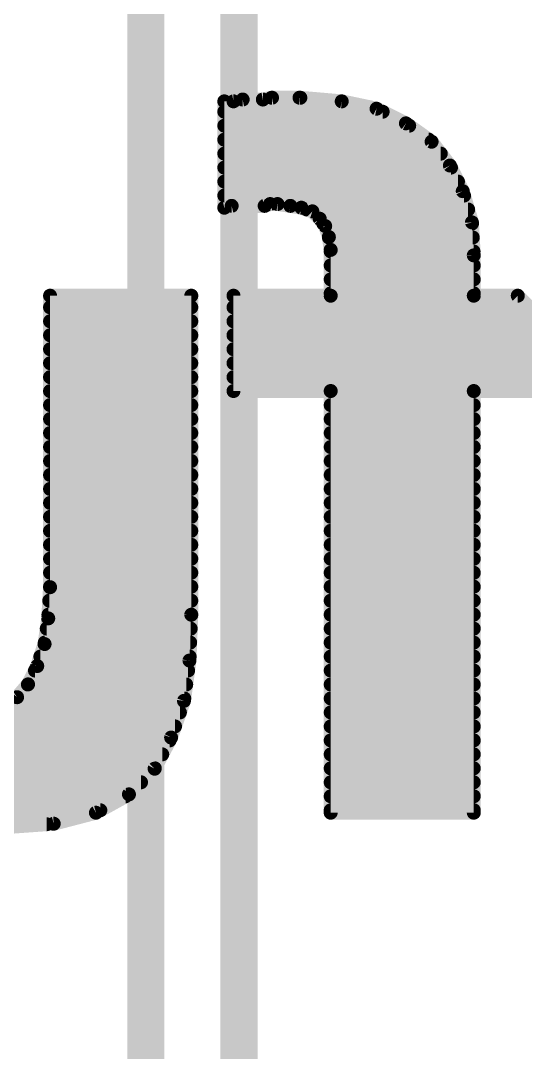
# Model space of a CAD drawing. Extents: x -23 to 84, y -8 to 75.
# Drawn here: x 24.46 to 27.22, y 52.17 to 57.8 of the extents above; entities that cross this region are included whole.
import ezdxf

# ---------------------------------------------------------------- set-up
doc = ezdxf.new("R2010")
doc.units = 0
for name, color, linetype in [('1', 12, 'CONTINUOUS'), ('16', 132, 'CONTINUOUS'), ('22', 253, 'CONTINUOUS')]:
    doc.layers.add(name, color=color, linetype=linetype)

msp = doc.modelspace()

# ---------------------------------------------------------------- linework, layer by layer
at = {"layer": '1', "const_width": 0.2032}
for points in [[(25.146, 68.58), (25.146, 41.148)], [(25.654, 68.58), (25.654, 41.402)]]:
    msp.add_lwpolyline(points, dxfattribs=at)
at = {"layer": '16', "const_width": 0.2032}
for points in [[(25.146, 68.58), (25.146, 41.148)], [(25.654, 68.58), (25.654, 41.402)]]:
    msp.add_lwpolyline(points, dxfattribs=at)
at = {"layer": '22', "const_width": 0.0762}
for points in [[(25.674, 57.369), (25.624, 57.359)], [(25.784, 57.369), (25.674, 57.369)], [(25.834, 57.379), (25.784, 57.369)], [(25.832, 57.3786), (25.9886, 57.3786)], [(25.984, 57.379), (25.834, 57.379)], [(26.214, 57.359), (25.984, 57.379)], [(25.624, 57.359), (25.574, 57.359)], [(25.574, 57.359), (25.574, 56.779)], [(26.404, 57.319), (26.214, 57.359)], [(26.564, 57.239), (26.404, 57.319)], [(25.574, 57.3024), (26.4372, 57.3024)], [(25.574, 57.2262), (26.5819, 57.2262)], [(26.704, 57.139), (26.564, 57.239)], [(25.574, 57.15), (26.6886, 57.15)], [(26.804, 57.009), (26.704, 57.139)], [(25.574, 57.0738), (26.7542, 57.0738)], [(25.574, 56.9976), (26.8097, 56.9976)], [(26.874, 56.869), (26.804, 57.009)], [(25.574, 56.9214), (26.8478, 56.9214)], [(26.924, 56.699), (26.874, 56.869)], [(25.574, 56.8452), (26.881, 56.8452)], [(25.574, 56.779), (25.614, 56.789)], [(25.614, 56.789), (25.794, 56.789)], [(25.794, 56.789), (25.824, 56.799)], [(25.824, 56.799), (25.864, 56.799)], [(25.864, 56.799), (25.934, 56.789)], [(25.934, 56.789), (25.994, 56.779)], [(25.994, 56.779), (26.054, 56.759)], [(26.024, 56.769), (26.9034, 56.769)], [(26.054, 56.759), (26.094, 56.719)], [(26.094, 56.719), (26.124, 56.679)], [(26.1136, 56.6928), (26.9243, 56.6928)], [(26.934, 56.519), (26.924, 56.699)], [(26.124, 56.679), (26.144, 56.619)], [(26.144, 56.619), (26.154, 56.549)], [(26.1443, 56.6166), (26.9286, 56.6166)], [(26.154, 56.549), (26.154, 56.299)], [(26.154, 56.5404), (26.9328, 56.5404)], [(26.934, 56.299), (26.934, 56.519)], [(26.154, 56.4642), (26.934, 56.4642)], [(26.154, 56.388), (26.934, 56.388)], [(25.394, 56.299), (24.624, 56.299)], [(24.624, 56.299), (24.624, 54.709)], [(25.394, 54.559), (25.394, 56.299)], [(26.154, 56.299), (25.624, 56.299)], [(25.624, 56.299), (25.624, 55.779)], [(26.154, 56.3118), (26.934, 56.3118)], [(27.174, 56.299), (26.934, 56.299)], [(27.304, 56.169), (27.174, 56.299)], [(24.624, 56.2356), (25.394, 56.2356)], [(25.624, 56.2356), (27.2374, 56.2356)], [(24.624, 56.1594), (25.394, 56.1594)], [(25.624, 56.1594), (27.3152, 56.1594)], [(24.624, 56.0832), (25.394, 56.0832)], [(25.624, 56.0832), (27.3961, 56.0832)], [(24.624, 56.007), (25.394, 56.007)], [(25.624, 56.007), (27.4713, 56.007)], [(24.624, 55.9308), (25.394, 55.9308)], [(25.624, 55.9308), (27.5453, 55.9308)], [(24.624, 55.8546), (25.394, 55.8546)], [(25.624, 55.8546), (27.6275, 55.8546)], [(24.624, 55.7784), (25.394, 55.7784)], [(25.624, 55.779), (26.154, 55.779)], [(26.154, 55.779), (26.154, 53.479)], [(26.154, 55.7784), (26.934, 55.7784)], [(26.934, 55.779), (27.704, 55.779)], [(26.934, 53.479), (26.934, 55.779)], [(24.624, 55.7022), (25.394, 55.7022)], [(26.154, 55.7022), (26.934, 55.7022)], [(24.624, 55.626), (25.394, 55.626)], [(26.154, 55.626), (26.934, 55.626)], [(24.624, 55.5498), (25.394, 55.5498)], [(26.154, 55.5498), (26.934, 55.5498)], [(24.624, 55.4736), (25.394, 55.4736)], [(26.154, 55.4736), (26.934, 55.4736)], [(24.624, 55.3974), (25.394, 55.3974)], [(26.154, 55.3974), (26.934, 55.3974)], [(24.624, 55.3212), (25.394, 55.3212)], [(26.154, 55.3212), (26.934, 55.3212)], [(24.624, 55.245), (25.394, 55.245)], [(26.154, 55.245), (26.934, 55.245)], [(24.624, 55.1688), (25.394, 55.1688)], [(26.154, 55.1688), (26.934, 55.1688)], [(24.624, 55.0926), (25.394, 55.0926)], [(26.154, 55.0926), (26.934, 55.0926)], [(24.624, 55.0164), (25.394, 55.0164)], [(26.154, 55.0164), (26.934, 55.0164)], [(24.624, 54.9402), (25.394, 54.9402)], [(26.154, 54.9402), (26.934, 54.9402)], [(24.624, 54.864), (25.394, 54.864)], [(26.154, 54.864), (26.934, 54.864)], [(24.624, 54.7878), (25.394, 54.7878)], [(26.154, 54.7878), (26.934, 54.7878)], [(24.624, 54.709), (24.614, 54.539)], [(24.624, 54.7116), (25.394, 54.7116)], [(26.154, 54.7116), (26.934, 54.7116)], [(24.6197, 54.6354), (25.394, 54.6354)], [(26.154, 54.6354), (26.934, 54.6354)], [(24.6152, 54.5592), (25.394, 54.5592)], [(25.384, 54.309), (25.394, 54.559)], [(26.154, 54.5592), (26.934, 54.5592)], [(24.614, 54.539), (24.594, 54.399)], [(24.606, 54.483), (25.391, 54.483)], [(26.154, 54.483), (26.934, 54.483)], [(24.594, 54.399), (24.554, 54.279)], [(24.5951, 54.4068), (25.3879, 54.4068)], [(26.154, 54.4068), (26.934, 54.4068)], [(24.5712, 54.3306), (25.3849, 54.3306)], [(26.154, 54.3306), (26.934, 54.3306)], [(24.554, 54.279), (24.504, 54.179)], [(25.354, 54.089), (25.384, 54.309)], [(24.5417, 54.2544), (25.3766, 54.2544)], [(26.154, 54.2544), (26.934, 54.2544)], [(24.504, 54.179), (24.444, 54.109)], [(24.5033, 54.1782), (25.3662, 54.1782)], [(26.154, 54.1782), (26.934, 54.1782)], [(24.444, 54.109), (24.354, 54.049)], [(24.4335, 54.102), (25.3558, 54.102)], [(26.154, 54.102), (26.934, 54.102)], [(25.284, 53.889), (25.354, 54.089)], [(24.2689, 54.0258), (25.3319, 54.0258)], [(26.154, 54.0258), (26.934, 54.0258)], [(22.744, 53.9496), (25.3052, 53.9496)], [(26.154, 53.9496), (26.934, 53.9496)], [(25.194, 53.719), (25.284, 53.889)], [(22.744, 53.8734), (25.2757, 53.8734)], [(26.154, 53.8734), (26.934, 53.8734)], [(23.5462, 53.7972), (25.2354, 53.7972)], [(26.154, 53.7972), (26.934, 53.7972)], [(23.612, 53.721), (25.1951, 53.721)], [(25.054, 53.579), (25.194, 53.719)], [(26.154, 53.721), (26.934, 53.721)], [(23.6918, 53.6448), (25.1198, 53.6448)], [(26.154, 53.6448), (26.934, 53.6448)], [(23.7903, 53.5686), (25.0353, 53.5686)], [(24.874, 53.479), (25.054, 53.579)], [(26.154, 53.5686), (26.934, 53.5686)], [(23.9205, 53.4924), (24.8981, 53.4924)], [(26.154, 53.4924), (26.934, 53.4924)], [(24.644, 53.419), (24.874, 53.479)], [(26.154, 53.479), (26.934, 53.479)], [(24.1972, 53.4162), (24.6048, 53.4162)], [(24.364, 53.399), (24.644, 53.419)]]:
    msp.add_lwpolyline(points, dxfattribs=at)
at = {"layer": '22', "const_width": 0.0381}
for points in [[(25.674, 57.388, 1), (25.674, 57.3499)], [(25.6777, 57.3503, 1), (25.6703, 57.3877)], [(25.7803, 57.3877, 1), (25.7877, 57.3503)], [(25.784, 57.3499, 1), (25.784, 57.388)], [(25.832, 57.3977, 1), (25.832, 57.3596)], [(25.834, 57.3981, 1), (25.834, 57.36)], [(25.8377, 57.3603, 1), (25.8303, 57.3977)], [(25.9857, 57.398, 1), (25.9823, 57.36)], [(25.984, 57.36, 1), (25.984, 57.3981)], [(25.9886, 57.3596, 1), (25.9886, 57.3977)], [(25.574, 57.3781, 1), (25.574, 57.34)], [(25.5931, 57.359, 1), (25.555, 57.359)], [(25.6203, 57.3777, 1), (25.6277, 57.3403)], [(25.624, 57.34, 1), (25.624, 57.3781)], [(26.2179, 57.3776, 1), (26.2101, 57.3404)], [(26.2123, 57.34, 1), (26.2157, 57.378)], [(26.4125, 57.336, 1), (26.3955, 57.302)], [(26.4001, 57.3004, 1), (26.4079, 57.3376)], [(25.574, 57.3215, 1), (25.574, 57.2834)], [(26.4372, 57.2834, 1), (26.4372, 57.3215)], [(25.574, 57.2453, 1), (25.574, 57.2072)], [(26.5751, 57.2545, 1), (26.5529, 57.2235)], [(26.5555, 57.222, 1), (26.5725, 57.256)], [(26.5819, 57.2072, 1), (26.5819, 57.2453)], [(25.574, 57.1691, 1), (25.574, 57.131)], [(26.7191, 57.1506, 1), (26.6889, 57.1274)], [(26.6886, 57.131, 1), (26.6886, 57.1691)], [(26.6929, 57.1235, 1), (26.7151, 57.1545)], [(25.574, 57.0929, 1), (25.574, 57.0548)], [(26.7542, 57.0548, 1), (26.7542, 57.0929)], [(25.574, 57.0167, 1), (25.574, 56.9786)], [(26.821, 57.0175, 1), (26.787, 57.0005)], [(26.7889, 56.9974, 1), (26.8191, 57.0206)], [(26.8097, 56.9786, 1), (26.8097, 57.0167)], [(25.574, 56.9405, 1), (25.574, 56.9024)], [(26.8478, 56.9024, 1), (26.8478, 56.9405)], [(26.8923, 56.8744, 1), (26.8557, 56.8636)], [(26.857, 56.8605, 1), (26.891, 56.8775)], [(25.574, 56.8643, 1), (25.574, 56.8262)], [(26.881, 56.8262, 1), (26.881, 56.8643)], [(25.5694, 56.7975, 1), (25.5786, 56.7605)], [(25.555, 56.779, 1), (25.5931, 56.779)], [(25.614, 56.8081, 1), (25.614, 56.77)], [(25.6186, 56.7705, 1), (25.6094, 56.8075)], [(25.788, 56.8071, 1), (25.8, 56.7709)], [(25.794, 56.77, 1), (25.794, 56.8081)], [(25.824, 56.818, 1), (25.824, 56.7799)], [(25.83, 56.7809, 1), (25.818, 56.8171)], [(25.8667, 56.8179, 1), (25.8613, 56.7801)], [(25.864, 56.7799, 1), (25.864, 56.818)], [(25.9371, 56.8078, 1), (25.9309, 56.7702)], [(25.9313, 56.7701, 1), (25.9367, 56.8079)], [(26, 56.7971, 1), (25.988, 56.7609)], [(25.9909, 56.7602, 1), (25.9971, 56.7978)], [(26.024, 56.7881, 1), (26.024, 56.75)], [(26.0675, 56.7725, 1), (26.0405, 56.7455)], [(26.048, 56.7409, 1), (26.06, 56.7771)], [(26.9034, 56.75, 1), (26.9034, 56.7881)], [(26.1092, 56.7304, 1), (26.0788, 56.7076)], [(26.0805, 56.7055, 1), (26.1075, 56.7325)], [(26.1136, 56.7119, 1), (26.1136, 56.6738)], [(26.943, 56.7001, 1), (26.905, 56.6979)], [(26.9243, 56.6738, 1), (26.9243, 56.7119)], [(26.1421, 56.685, 1), (26.1059, 56.673)], [(26.1088, 56.6676, 1), (26.1392, 56.6904)], [(26.9057, 56.6936, 1), (26.9423, 56.7044)], [(26.1629, 56.6217, 1), (26.1251, 56.6163)], [(26.1443, 56.6357, 1), (26.1443, 56.5976)], [(26.1259, 56.613, 1), (26.1621, 56.625)], [(26.9286, 56.5976, 1), (26.9286, 56.6357)], [(26.173, 56.549, 1), (26.1349, 56.549)], [(26.154, 56.5595, 1), (26.154, 56.5214)], [(26.1351, 56.5463, 1), (26.1729, 56.5517)], [(26.9531, 56.519, 1), (26.915, 56.519)], [(26.9328, 56.5214, 1), (26.9328, 56.5595)], [(26.154, 56.4833, 1), (26.154, 56.4452)], [(26.915, 56.5179, 1), (26.953, 56.5201)], [(26.934, 56.4452, 1), (26.934, 56.4833)], [(26.154, 56.4071, 1), (26.154, 56.369)], [(26.934, 56.369, 1), (26.934, 56.4071)], [(24.624, 56.318, 1), (24.624, 56.2799)], [(24.6431, 56.299, 1), (24.605, 56.299)], [(25.4131, 56.299, 1), (25.375, 56.299)], [(25.394, 56.2799, 1), (25.394, 56.318)], [(25.624, 56.318, 1), (25.624, 56.2799)], [(25.6431, 56.299, 1), (25.605, 56.299)], [(26.154, 56.3309, 1), (26.154, 56.2928)], [(26.154, 56.2799, 1), (26.154, 56.318)], [(26.934, 56.318, 1), (26.934, 56.2799)], [(26.934, 56.2928, 1), (26.934, 56.3309)], [(27.1875, 56.3125, 1), (27.1605, 56.2855)], [(27.174, 56.2799, 1), (27.174, 56.318)], [(26.1349, 56.299, 1), (26.173, 56.299)], [(26.915, 56.299, 1), (26.9531, 56.299)], [(24.624, 56.2547, 1), (24.624, 56.2166)], [(25.394, 56.2166, 1), (25.394, 56.2547)], [(25.624, 56.2547, 1), (25.624, 56.2166)], [(24.624, 56.1785, 1), (24.624, 56.1404)], [(25.394, 56.1404, 1), (25.394, 56.1785)], [(25.624, 56.1785, 1), (25.624, 56.1404)], [(24.624, 56.1023, 1), (24.624, 56.0642)], [(25.394, 56.0642, 1), (25.394, 56.1023)], [(25.624, 56.1023, 1), (25.624, 56.0642)], [(24.624, 56.0261, 1), (24.624, 55.988)], [(25.394, 55.988, 1), (25.394, 56.0261)], [(25.624, 56.0261, 1), (25.624, 55.988)], [(24.624, 55.9499, 1), (24.624, 55.9118)], [(25.394, 55.9118, 1), (25.394, 55.9499)], [(25.624, 55.9499, 1), (25.624, 55.9118)], [(24.624, 55.8737, 1), (24.624, 55.8356)], [(25.394, 55.8356, 1), (25.394, 55.8737)], [(25.624, 55.8737, 1), (25.624, 55.8356)], [(24.624, 55.7975, 1), (24.624, 55.7594)], [(25.394, 55.7594, 1), (25.394, 55.7975)], [(25.624, 55.7981, 1), (25.624, 55.76)], [(25.605, 55.779, 1), (25.6431, 55.779)], [(26.173, 55.779, 1), (26.1349, 55.779)], [(26.154, 55.7975, 1), (26.154, 55.7594)], [(26.154, 55.76, 1), (26.154, 55.7981)], [(26.934, 55.7981, 1), (26.934, 55.76)], [(26.9531, 55.779, 1), (26.915, 55.779)], [(26.934, 55.7594, 1), (26.934, 55.7975)], [(24.624, 55.7213, 1), (24.624, 55.6832)], [(25.394, 55.6832, 1), (25.394, 55.7213)], [(26.154, 55.7213, 1), (26.154, 55.6832)], [(26.934, 55.6832, 1), (26.934, 55.7213)], [(24.624, 55.6451, 1), (24.624, 55.607)], [(25.394, 55.607, 1), (25.394, 55.6451)], [(26.154, 55.6451, 1), (26.154, 55.607)], [(26.934, 55.607, 1), (26.934, 55.6451)], [(24.624, 55.5689, 1), (24.624, 55.5308)], [(25.394, 55.5308, 1), (25.394, 55.5689)], [(26.154, 55.5689, 1), (26.154, 55.5308)], [(26.934, 55.5308, 1), (26.934, 55.5689)], [(24.624, 55.4927, 1), (24.624, 55.4546)], [(25.394, 55.4546, 1), (25.394, 55.4927)], [(26.154, 55.4927, 1), (26.154, 55.4546)], [(26.934, 55.4546, 1), (26.934, 55.4927)], [(24.624, 55.4165, 1), (24.624, 55.3784)], [(25.394, 55.3784, 1), (25.394, 55.4165)], [(26.154, 55.4165, 1), (26.154, 55.3784)], [(26.934, 55.3784, 1), (26.934, 55.4165)], [(24.624, 55.3403, 1), (24.624, 55.3022)], [(25.394, 55.3022, 1), (25.394, 55.3403)], [(26.154, 55.3403, 1), (26.154, 55.3022)], [(26.934, 55.3022, 1), (26.934, 55.3403)], [(24.624, 55.2641, 1), (24.624, 55.226)], [(25.394, 55.226, 1), (25.394, 55.2641)], [(26.154, 55.2641, 1), (26.154, 55.226)], [(26.934, 55.226, 1), (26.934, 55.2641)], [(24.624, 55.1879, 1), (24.624, 55.1498)], [(25.394, 55.1498, 1), (25.394, 55.1879)], [(26.154, 55.1879, 1), (26.154, 55.1498)], [(26.934, 55.1498, 1), (26.934, 55.1879)], [(24.624, 55.1117, 1), (24.624, 55.0736)], [(25.394, 55.0736, 1), (25.394, 55.1117)], [(26.154, 55.1117, 1), (26.154, 55.0736)], [(26.934, 55.0736, 1), (26.934, 55.1117)], [(24.624, 55.0355, 1), (24.624, 54.9974)], [(25.394, 54.9974, 1), (25.394, 55.0355)], [(26.154, 55.0355, 1), (26.154, 54.9974)], [(26.934, 54.9974, 1), (26.934, 55.0355)], [(24.624, 54.9593, 1), (24.624, 54.9212)], [(25.394, 54.9212, 1), (25.394, 54.9593)], [(26.154, 54.9593, 1), (26.154, 54.9212)], [(26.934, 54.9212, 1), (26.934, 54.9593)], [(24.624, 54.8831, 1), (24.624, 54.845)], [(25.394, 54.845, 1), (25.394, 54.8831)], [(26.154, 54.8831, 1), (26.154, 54.845)], [(26.934, 54.845, 1), (26.934, 54.8831)], [(24.624, 54.8069, 1), (24.624, 54.7688)], [(25.394, 54.7688, 1), (25.394, 54.8069)], [(26.154, 54.8069, 1), (26.154, 54.7688)], [(26.934, 54.7688, 1), (26.934, 54.8069)], [(24.624, 54.7307, 1), (24.624, 54.6926)], [(24.643, 54.7079, 1), (24.605, 54.7101)], [(24.605, 54.709, 1), (24.6431, 54.709)], [(25.394, 54.6926, 1), (25.394, 54.7307)], [(26.154, 54.7307, 1), (26.154, 54.6926)], [(26.934, 54.6926, 1), (26.934, 54.7307)], [(24.6197, 54.6545, 1), (24.6197, 54.6164)], [(25.394, 54.6164, 1), (25.394, 54.6545)], [(26.154, 54.6545, 1), (26.154, 54.6164)], [(26.934, 54.6164, 1), (26.934, 54.6545)], [(24.6152, 54.5783, 1), (24.6152, 54.5402)], [(25.413, 54.5582, 1), (25.375, 54.5598)], [(25.394, 54.5402, 1), (25.394, 54.5783)], [(26.154, 54.5783, 1), (26.154, 54.5402)], [(26.934, 54.5402, 1), (26.934, 54.5783)], [(24.595, 54.5401, 1), (24.633, 54.5379)], [(24.6329, 54.5363, 1), (24.5951, 54.5417)], [(25.375, 54.559, 1), (25.4131, 54.559)], [(24.606, 54.5021, 1), (24.606, 54.464)], [(25.391, 54.464, 1), (25.391, 54.5021)], [(26.154, 54.5021, 1), (26.154, 54.464)], [(26.934, 54.464, 1), (26.934, 54.5021)], [(24.5751, 54.4017, 1), (24.6129, 54.3963)], [(24.6121, 54.393, 1), (24.5759, 54.405)], [(24.5951, 54.4259, 1), (24.5951, 54.3878)], [(25.3879, 54.3878, 1), (25.3879, 54.4259)], [(26.154, 54.4259, 1), (26.154, 54.3878)], [(26.934, 54.3878, 1), (26.934, 54.4259)], [(24.5712, 54.3497, 1), (24.5712, 54.3116)], [(25.3849, 54.3116, 1), (25.3849, 54.3497)], [(26.154, 54.3497, 1), (26.154, 54.3116)], [(26.934, 54.3116, 1), (26.934, 54.3497)], [(24.571, 54.2705, 1), (24.537, 54.2875)], [(25.365, 54.3098, 1), (25.403, 54.3082)], [(25.4029, 54.3064, 1), (25.3651, 54.3116)], [(24.5417, 54.2735, 1), (24.5417, 54.2354)], [(24.5359, 54.285, 1), (24.5721, 54.273)], [(25.3766, 54.2354, 1), (25.3766, 54.2735)], [(26.154, 54.2735, 1), (26.154, 54.2354)], [(26.934, 54.2354, 1), (26.934, 54.2735)], [(24.5033, 54.1973, 1), (24.5033, 54.1592)], [(24.487, 54.1875, 1), (24.521, 54.1705)], [(24.5185, 54.1666, 1), (24.4895, 54.1914)], [(25.3662, 54.1592, 1), (25.3662, 54.1973)], [(26.154, 54.1973, 1), (26.154, 54.1592)], [(26.934, 54.1592, 1), (26.934, 54.1973)], [(24.4295, 54.1214, 1), (24.4585, 54.0966)], [(24.4546, 54.0931, 1), (24.4334, 54.1249)], [(25.3558, 54.083, 1), (25.3558, 54.1211)], [(26.154, 54.1211, 1), (26.154, 54.083)], [(26.934, 54.083, 1), (26.934, 54.1211)], [(25.3351, 54.0916, 1), (25.3729, 54.0864)], [(25.372, 54.0827, 1), (25.336, 54.0953)], [(25.3319, 54.0068, 1), (25.3319, 54.0449)], [(26.154, 54.0449, 1), (26.154, 54.0068)], [(26.934, 54.0068, 1), (26.934, 54.0449)], [(25.3052, 53.9306, 1), (25.3052, 53.9687)], [(26.154, 53.9687, 1), (26.154, 53.9306)], [(26.934, 53.9306, 1), (26.934, 53.9687)], [(25.266, 53.8953, 1), (25.302, 53.8827)], [(25.3008, 53.8801, 1), (25.2672, 53.8979)], [(25.2757, 53.8544, 1), (25.2757, 53.8925)], [(26.154, 53.8925, 1), (26.154, 53.8544)], [(26.934, 53.8544, 1), (26.934, 53.8925)], [(25.2354, 53.7782, 1), (25.2354, 53.8163)], [(26.154, 53.8163, 1), (26.154, 53.7782)], [(26.934, 53.7782, 1), (26.934, 53.8163)], [(25.1772, 53.7279, 1), (25.2108, 53.7101)], [(25.2075, 53.7055, 1), (25.1805, 53.7325)], [(25.1951, 53.702, 1), (25.1951, 53.7401)], [(26.154, 53.7401, 1), (26.154, 53.702)], [(26.934, 53.702, 1), (26.934, 53.7401)], [(25.1198, 53.6258, 1), (25.1198, 53.6639)], [(26.154, 53.6639, 1), (26.154, 53.6258)], [(26.934, 53.6258, 1), (26.934, 53.6639)], [(25.0405, 53.5925, 1), (25.0675, 53.5655)], [(25.0353, 53.5496, 1), (25.0353, 53.5877)], [(25.0633, 53.5623, 1), (25.0447, 53.5957)], [(26.154, 53.5877, 1), (26.154, 53.5496)], [(26.934, 53.5496, 1), (26.934, 53.5877)], [(24.8981, 53.4734, 1), (24.8981, 53.5115)], [(26.154, 53.5115, 1), (26.154, 53.4734)], [(26.934, 53.4734, 1), (26.934, 53.5115)], [(24.8647, 53.4957, 1), (24.8833, 53.4623)], [(24.8788, 53.4606, 1), (24.8692, 53.4974)], [(26.1349, 53.479, 1), (26.173, 53.479)], [(26.154, 53.498, 1), (26.154, 53.4599)], [(26.915, 53.479, 1), (26.9531, 53.479)], [(26.934, 53.4599, 1), (26.934, 53.498)], [(24.6048, 53.3972, 1), (24.6048, 53.4353)], [(24.6392, 53.4374, 1), (24.6488, 53.4006)], [(24.6454, 53.4, 1), (24.6426, 53.438)]]:
    msp.add_lwpolyline(points, format="xyb", dxfattribs=at)

doc.saveas('drawing.dxf')
